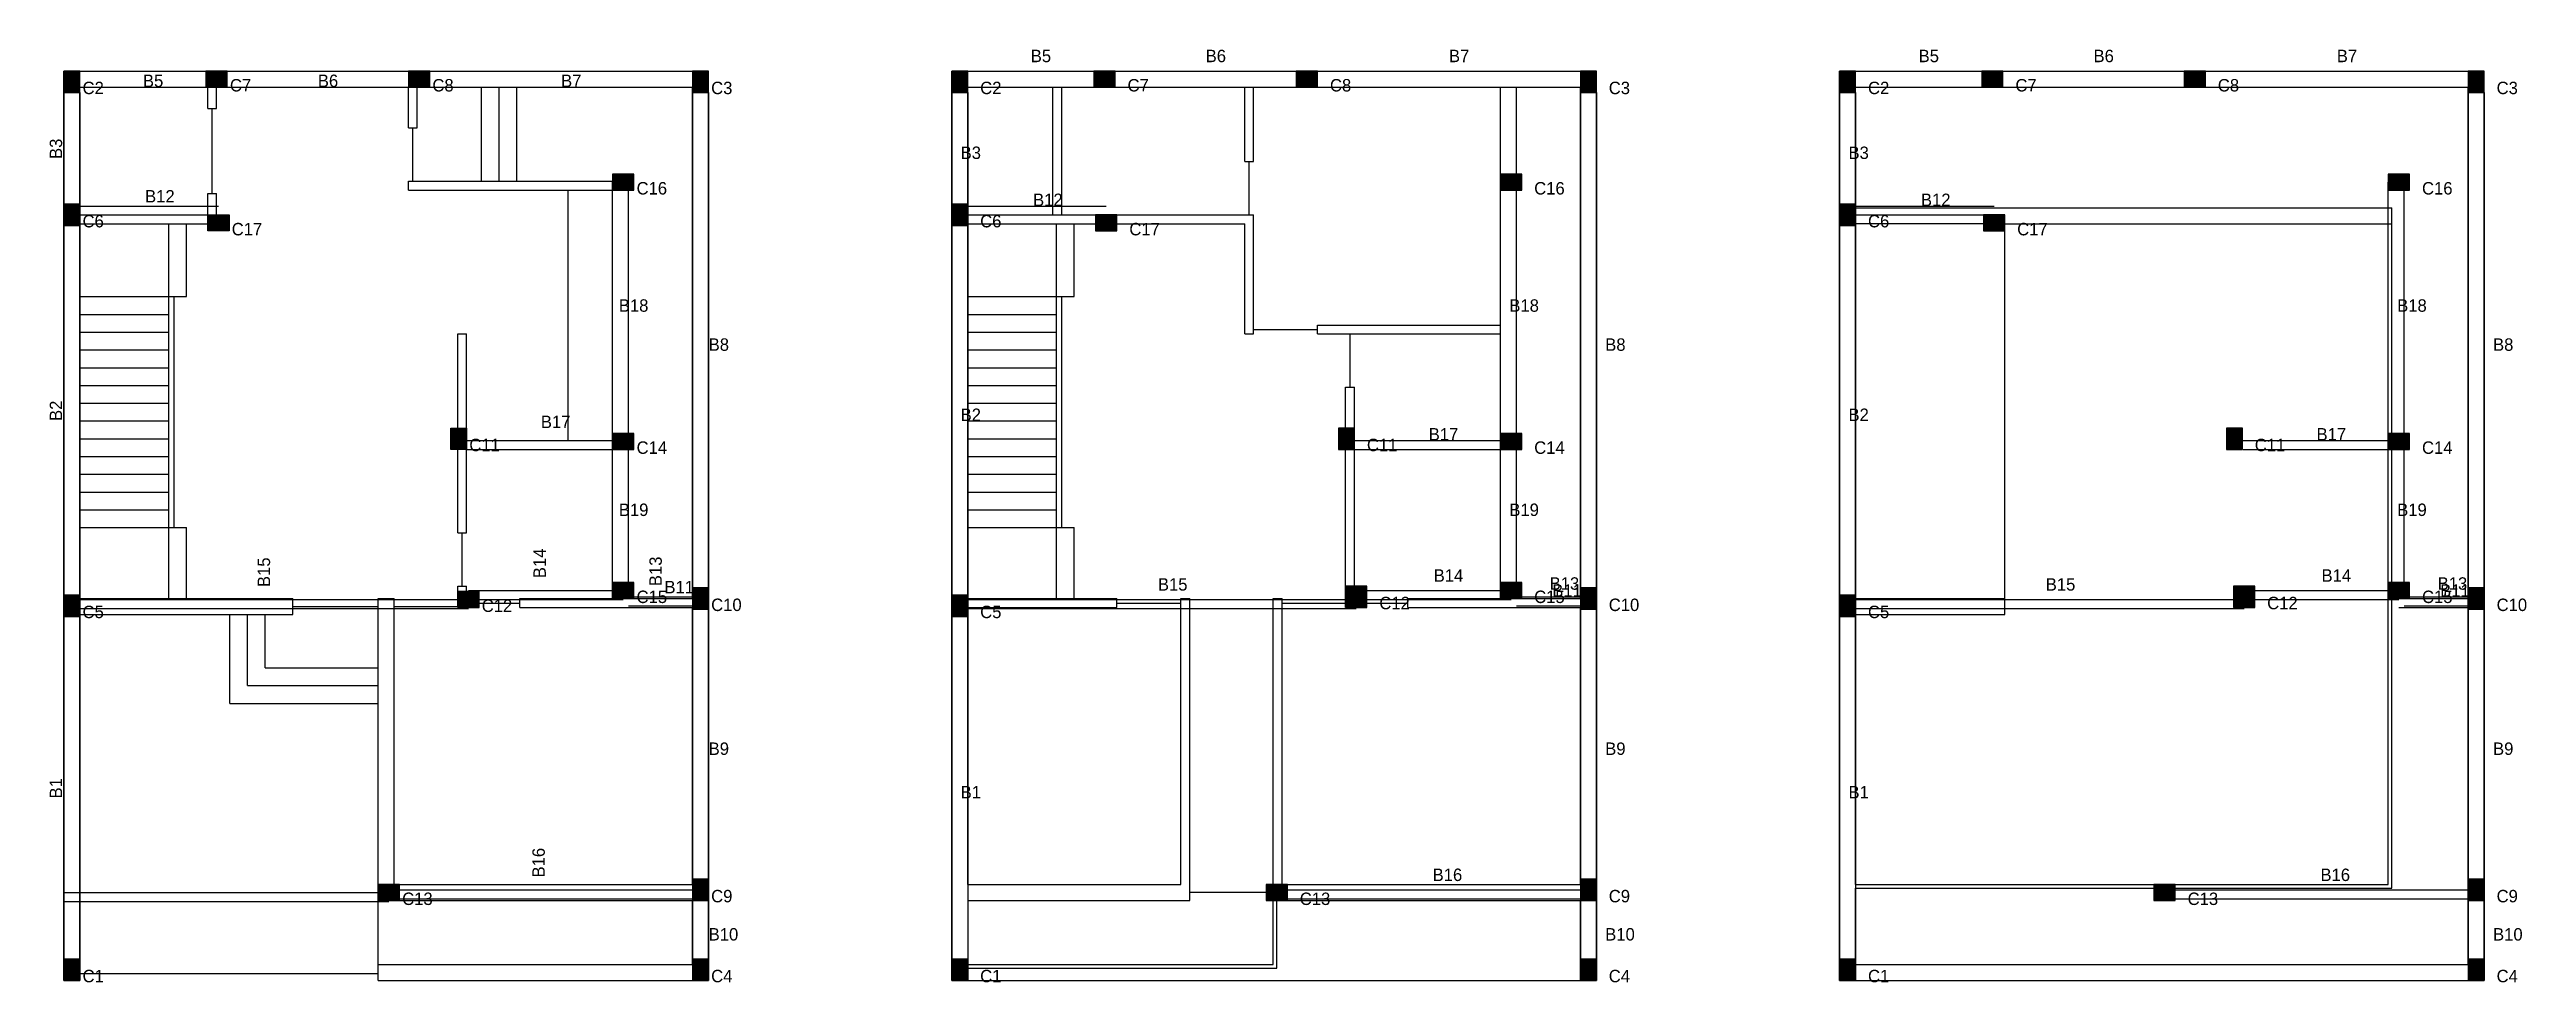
# Model space of a CAD drawing. Header units: metres. Extents: x -8 to 1387, y -1 to 524.
import ezdxf

# ---------------------------------------------------------------- set-up
doc = ezdxf.new("R2010")
doc.units = ezdxf.units.M

msp = doc.modelspace()

# ---------------------------------------------------------------- hatches: boundary and pattern name
at = {"layer": 'column'}
for points in [[(0, 500), (9, 500), (9, 512), (0, 512), (0, 500)], [(80, 503), (92, 503), (92, 512), (80, 512), (80, 503)], [(194, 503), (206, 503), (206, 512), (194, 512), (194, 503)], [(354, 500), (363, 500), (363, 512), (354, 512), (354, 500)], [(500, 500), (509, 500), (509, 512), (500, 512)], [(580, 503), (592, 503), (592, 512), (580, 512)], [(694, 503), (706, 503), (706, 512), (694, 512)], [(854, 500), (863, 500), (863, 512), (854, 512)], [(1000, 500), (1009, 500), (1009, 512), (1000, 512)], [(1080, 503), (1092, 503), (1092, 512), (1080, 512)], [(1194, 503), (1206, 503), (1206, 512), (1194, 512)], [(1354, 500), (1363, 500), (1363, 512), (1354, 512)], [(309, 445), (321, 445), (321, 454), (309, 454), (309, 445)], [(809, 445), (821, 445), (821, 454), (809, 454)], [(1309, 445), (1321, 445), (1321, 454), (1309, 454)], [(9, 425), (9, 437), (0, 437), (0, 425), (9, 425)], [(500, 425), (509, 425), (509, 437), (500, 437)], [(1000, 425), (1009, 425), (1009, 437), (1000, 437)], [(81, 431), (93, 431), (93, 422), (81, 422), (81, 431)], [(581, 422), (593, 422), (593, 431), (581, 431)], [(1081, 422), (1093, 422), (1093, 431), (1081, 431)], [(226.8, 299), (217.8, 299), (217.8, 311), (226.8, 311), (226.8, 299)], [(309, 299), (321, 299), (321, 308), (309, 308), (309, 299)], [(717.8, 299), (726.8, 299), (726.8, 311), (717.8, 311)], [(809, 299), (821, 299), (821, 308), (809, 308)], [(1217.8, 299), (1226.8, 299), (1226.8, 311), (1217.8, 311)], [(1309, 299), (1321, 299), (1321, 308), (1309, 308)], [(309, 215), (321, 215), (321, 224), (309, 224), (309, 215)], [(809, 215), (821, 215), (821, 224), (809, 224)], [(1309, 215), (1321, 215), (1321, 224), (1309, 224)], [(9, 205), (9, 217), (0, 217), (0, 205), (9, 205)], [(221.8, 210), (233.8, 210), (233.8, 219), (221.8, 219), (221.8, 210)], [(354, 209), (363, 209), (363, 221), (354, 221), (354, 209)], [(500, 205), (509, 205), (509, 217), (500, 217)], [(721.8, 210), (733.8, 210), (733.8, 222), (721.8, 222)], [(854, 209), (863, 209), (863, 221), (854, 221)], [(1000, 205), (1009, 205), (1009, 217), (1000, 217)], [(1221.8, 210), (1233.8, 210), (1233.8, 222), (1221.8, 222)], [(1354, 209), (1363, 209), (1363, 221), (1354, 221)], [(354, 45), (363, 45), (363, 57), (354, 57), (354, 45)], [(854, 45), (863, 45), (863, 57), (854, 57)], [(1354, 45), (1363, 45), (1363, 57), (1354, 57)], [(177, 45), (189, 45), (189, 54), (177, 54), (177, 45)], [(677, 45), (689, 45), (689, 54), (677, 54)], [(1177, 45), (1189, 45), (1189, 54), (1177, 54)], [(0, 0), (9, 0), (9, 12), (0, 12), (0, 0)], [(354, 0), (363, 0), (363, 12), (354, 12), (354, 0)], [(500, 0), (509, 0), (509, 12), (500, 12)], [(854, 0), (863, 0), (863, 12), (854, 12)], [(1000, 0), (1009, 0), (1009, 12), (1000, 12)], [(1354, 0), (1363, 0), (1363, 12), (1354, 12)]]:
    msp.add_hatch(color=1, dxfattribs=at).paths.add_polyline_path(points)

# ---------------------------------------------------------------- linework, layer by layer
at = {"layer": 'Balcony', "transparency": 33554482}
for p, q in [((509, 45), (634, 45)), ((683, 7), (683, 45)), ((509, 9), (681, 9)), ((509, 7), (683, 7))]:
    msp.add_line(p, q, dxfattribs=at)
at = {"layer": 'BathRoom1', "true_color": 0x808080, "transparency": 33554482}
for p, q in [((226.8, 299), (309, 299)), ((226.8, 252), (226.8, 299)), ((309, 215), (309, 299)), ((221.8, 252), (226.8, 252)), ((221.8, 222), (226.8, 222)), ((226.8, 210), (226.8, 222)), ((256.8, 215), (309, 215))]:
    msp.add_line(p, q, dxfattribs=at)
at = {"layer": 'BathRoom2', "transparency": 33554482}
for p, q in [((726.8, 210), (726.8, 299)), ((726.8, 299), (809, 299)), ((809, 215), (809, 299)), ((721.8, 210), (726.8, 210)), ((756.8, 210), (756.8, 215)), ((756.8, 215), (809, 215))]:
    msp.add_line(p, q, dxfattribs=at)
at = {"layer": 'BathRoom2a', "transparency": 33554482}
for p, q in [((562, 503), (665, 503)), ((562, 431), (562, 503)), ((665, 461), (665, 503)), ((665, 461), (670, 461)), ((562, 431), (670, 431))]:
    msp.add_line(p, q, dxfattribs=at)
at = {"layer": 'BathRoom2b', "transparency": 33554482}
for p, q in [((706, 364), (809, 364)), ((809, 304), (809, 364)), ((721.8, 334), (726.8, 334)), ((726.8, 304), (726.8, 334)), ((726.8, 304), (809, 304))]:
    msp.add_line(p, q, dxfattribs=at)
at = {"layer": 'beam', "color": 3}
for p, q in [((9, 512), (80, 512)), ((9, 503), (80, 503)), ((92, 512), (194, 512)), ((92, 503), (194, 503)), ((206, 512), (354, 512)), ((206, 503), (354, 503)), ((509, 512), (580, 512)), ((509, 503), (580, 503)), ((592, 512), (694, 512)), ((592, 503), (694, 503)), ((706, 512), (854, 512)), ((706, 503), (854, 503)), ((1009, 512), (1080, 512)), ((1009, 503), (1080, 503)), ((1092, 512), (1194, 512)), ((1092, 503), (1194, 503)), ((1206, 512), (1354, 512)), ((1206, 503), (1354, 503)), ((0, 500), (0, 425)), ((9, 500), (9, 425)), ((354, 500), (354, 209)), ((363, 500), (363, 209)), ((500, 500), (500, 425)), ((509, 500), (509, 425)), ((854, 500), (854, 209)), ((863, 500), (863, 209)), ((1000, 500), (1000, 425)), ((1009, 500), (1009, 425)), ((1354, 500), (1354, 209)), ((1363, 500), (1363, 209)), ((309, 303.5), (309, 449.5)), ((318, 303.5), (318, 449.5)), ((809, 303.5), (809, 449.5)), ((818, 303.5), (818, 449.5)), ((1309, 303.5), (1309, 449.5)), ((1318, 303.5), (1318, 449.5)), ((4.5, 436), (87, 436)), ((504.5, 436), (587, 436)), ((1004.5, 436), (1087, 436)), ((0, 425), (0, 205)), ((4.5, 431), (87, 431)), ((9, 425), (9, 205)), ((500, 425), (500, 205)), ((504.5, 431), (587, 431)), ((509, 425), (509, 205)), ((1000, 425), (1000, 205)), ((1004.5, 431), (1087, 431)), ((1009, 425), (1009, 205)), ((227.3, 304), (310, 304)), ((227.3, 299), (310, 299)), ((309, 219.5), (309, 303.5)), ((318, 219.5), (318, 303.5)), ((727.3, 304), (810, 304)), ((727.3, 299), (810, 299)), ((809, 219.5), (809, 303.5)), ((818, 219.5), (818, 303.5)), ((1227.3, 304), (1310, 304)), ((1227.3, 299), (1310, 299)), ((1309, 219.5), (1309, 303.5)), ((1318, 219.5), (1318, 303.5)), ((0, 211), (4.5, 211)), ((4.5, 214.5), (227.8, 214.5)), ((4.5, 209.5), (227.8, 209.5)), ((227.8, 219.5), (315, 219.5)), ((227.8, 214.5), (315, 214.5)), ((315, 215), (358.5, 215)), ((315, 210), (358.5, 210)), ((318, 216), (358.5, 216)), ((318, 211), (358.5, 211)), ((504.5, 214.5), (727.8, 214.5)), ((504.5, 209.5), (727.8, 209.5)), ((727.8, 219.5), (815, 219.5)), ((727.8, 214.5), (815, 214.5)), ((815, 215), (858.5, 215)), ((815, 210), (858.5, 210)), ((818, 216), (858.5, 216)), ((818, 211), (858.5, 211)), ((1004.5, 214.5), (1227.8, 214.5)), ((1004.5, 209.5), (1227.8, 209.5)), ((1227.8, 219.5), (1315, 219.5)), ((1227.8, 214.5), (1315, 214.5)), ((1315, 215), (1358.5, 215)), ((1315, 210), (1358.5, 210)), ((1318, 216), (1358.5, 216)), ((1318, 211), (1358.5, 211)), ((0, 206), (4.5, 206)), ((0, 205), (0, 0)), ((9, 205), (9, 0)), ((354, 209), (354, 45)), ((363, 209), (363, 45)), ((500, 205), (500, 0)), ((509, 205), (509, 0)), ((854, 209), (854, 45)), ((863, 209), (863, 45)), ((1000, 205), (1000, 0)), ((1009, 205), (1009, 0)), ((1354, 209), (1354, 45)), ((1363, 209), (1363, 45)), ((0, 49.5), (183, 49.5)), ((0, 44.5), (183, 44.5)), ((183, 51), (358.5, 51)), ((183, 46), (358.5, 46)), ((354, 45), (354, 0)), ((363, 45), (363, 0)), ((683, 51), (858.5, 51)), ((683, 46), (858.5, 46)), ((854, 45), (854, 0)), ((863, 45), (863, 0)), ((1183, 51), (1358.5, 51)), ((1183, 46), (1358.5, 46)), ((1354, 45), (1354, 0)), ((1363, 45), (1363, 0))]:
    msp.add_line(p, q, dxfattribs=at)
at = {"layer": 'BedRoom1', "true_color": 0x808080, "transparency": 33554482}
for p, q in [((186, 54), (186, 215)), ((221.8, 210), (226.8, 210)), ((256.8, 210), (256.8, 215)), ((256.8, 210), (354, 210)), ((354, 54), (354, 210)), ((186, 54), (354, 54))]:
    msp.add_line(p, q, dxfattribs=at)
at = {"layer": 'BedRoom2', "transparency": 33554482}
for p, q in [((681, 9), (681, 215)), ((686, 54), (686, 215)), ((756.8, 210), (854, 210)), ((854, 54), (854, 210)), ((686, 54), (854, 54))]:
    msp.add_line(p, q, dxfattribs=at)
at = {"layer": 'BedRoom2a', "transparency": 33554482}
for p, q in [((670, 461), (670, 503)), ((670, 503), (809, 503)), ((809, 369), (809, 503)), ((670, 364), (670, 431)), ((706, 369), (809, 369)), ((706, 364), (706, 369))]:
    msp.add_line(p, q, dxfattribs=at)
at = {"layer": 'BedRoom3', "transparency": 33554482}
for p, q in [((509, 54), (509, 210)), ((509, 210), (593, 210)), ((593, 210), (593, 215)), ((629, 54), (629, 215)), ((634, 45), (634, 215)), ((509, 54), (629, 54))]:
    msp.add_line(p, q, dxfattribs=at)
at = {"layer": 'Boundary', "true_color": 0x808080, "transparency": 33554482}
for p, q in [((0, 512), (363, 512)), ((0, 0), (0, 512)), ((363, 0), (363, 512)), ((0, 0), (9, 0)), ((177, 0), (363, 0))]:
    msp.add_line(p, q, dxfattribs=at)
at = {"layer": 'Boundary', "transparency": 33554482}
for p, q in [((500, 512), (863, 512)), ((500, 0), (500, 512)), ((509, 503), (557, 503)), ((509, 431), (509, 503)), ((557, 431), (557, 503)), ((818, 215), (818, 503)), ((818, 503), (854, 503)), ((854, 215), (854, 503)), ((863, 0), (863, 512)), ((1000, 512), (1363, 512)), ((1000, 0), (1000, 512)), ((1009, 503), (1354, 503)), ((1009, 435), (1009, 503)), ((1354, 9), (1354, 503)), ((1363, 0), (1363, 512)), ((509, 431), (557, 431)), ((818, 215), (854, 215)), ((681, 45), (854, 45)), ((854, 0), (854, 45)), ((1009, 9), (1009, 52)), ((500, 0), (863, 0)), ((1000, 0), (1363, 0)), ((1009, 9), (1354, 9))]:
    msp.add_line(p, q, dxfattribs=at)
at = {"layer": 'column', "color": 1}
for points in [[(0, 500), (9, 500), (9, 512), (0, 512), (0, 500)], [(80, 503), (92, 503), (92, 512), (80, 512), (80, 503)], [(194, 503), (206, 503), (206, 512), (194, 512), (194, 503)], [(354, 500), (363, 500), (363, 512), (354, 512), (354, 500)], [(500, 500), (509, 500), (509, 512), (500, 512)], [(580, 503), (592, 503), (592, 512), (580, 512)], [(694, 503), (706, 503), (706, 512), (694, 512)], [(854, 500), (863, 500), (863, 512), (854, 512)], [(1000, 500), (1009, 500), (1009, 512), (1000, 512)], [(1080, 503), (1092, 503), (1092, 512), (1080, 512)], [(1194, 503), (1206, 503), (1206, 512), (1194, 512)], [(1354, 500), (1363, 500), (1363, 512), (1354, 512)], [(309, 445), (321, 445), (321, 454), (309, 454), (309, 445)], [(809, 445), (821, 445), (821, 454), (809, 454)], [(1309, 445), (1321, 445), (1321, 454), (1309, 454)], [(9, 425), (9, 437), (0, 437), (0, 425), (9, 425)], [(500, 425), (509, 425), (509, 437), (500, 437)], [(1000, 425), (1009, 425), (1009, 437), (1000, 437)], [(81, 431), (93, 431), (93, 422), (81, 422), (81, 431)], [(581, 422), (593, 422), (593, 431), (581, 431)], [(1081, 422), (1093, 422), (1093, 431), (1081, 431)], [(226.8, 299), (217.8, 299), (217.8, 311), (226.8, 311), (226.8, 299)], [(309, 299), (321, 299), (321, 308), (309, 308), (309, 299)], [(717.8, 299), (726.8, 299), (726.8, 311), (717.8, 311)], [(809, 299), (821, 299), (821, 308), (809, 308)], [(1217.8, 299), (1226.8, 299), (1226.8, 311), (1217.8, 311)], [(1309, 299), (1321, 299), (1321, 308), (1309, 308)], [(309, 215), (321, 215), (321, 224), (309, 224), (309, 215)], [(809, 215), (821, 215), (821, 224), (809, 224)], [(1309, 215), (1321, 215), (1321, 224), (1309, 224)], [(9, 205), (9, 217), (0, 217), (0, 205), (9, 205)], [(221.8, 210), (233.8, 210), (233.8, 219), (221.8, 219), (221.8, 210)], [(354, 209), (363, 209), (363, 221), (354, 221), (354, 209)], [(500, 205), (509, 205), (509, 217), (500, 217)], [(721.8, 210), (733.8, 210), (733.8, 222), (721.8, 222)], [(854, 209), (863, 209), (863, 221), (854, 221)], [(1000, 205), (1009, 205), (1009, 217), (1000, 217)], [(1221.8, 210), (1233.8, 210), (1233.8, 222), (1221.8, 222)], [(1354, 209), (1363, 209), (1363, 221), (1354, 221)], [(354, 45), (363, 45), (363, 57), (354, 57), (354, 45)], [(854, 45), (863, 45), (863, 57), (854, 57)], [(1354, 45), (1363, 45), (1363, 57), (1354, 57)], [(177, 45), (189, 45), (189, 54), (177, 54), (177, 45)], [(677, 45), (689, 45), (689, 54), (677, 54)], [(1177, 45), (1189, 45), (1189, 54), (1177, 54)], [(0, 0), (9, 0), (9, 12), (0, 12), (0, 0)], [(354, 0), (363, 0), (363, 12), (354, 12), (354, 0)], [(500, 0), (509, 0), (509, 12), (500, 12)], [(854, 0), (863, 0), (863, 12), (854, 12)], [(1000, 0), (1009, 0), (1009, 12), (1000, 12)], [(1354, 0), (1363, 0), (1363, 12), (1354, 12)]]:
    msp.add_lwpolyline(points, close=True, dxfattribs=at)
at = {"layer": 'DiningRoom', "true_color": 0x808080, "transparency": 33554482}
for p, q in [((86, 491), (86, 503)), ((86, 503), (194, 503)), ((194, 480), (194, 503)), ((194, 445), (194, 450)), ((86, 426), (86, 443))]:
    msp.add_line(p, q, dxfattribs=at)
at = {"layer": 'Door2.6fPanel', "true_color": 0x808080, "transparency": 33554482}
for p, q in [((196.5, 450), (196.5, 480)), ((224.3, 222), (224.3, 252)), ((226.8, 212.5), (256.8, 212.5))]:
    msp.add_line(p, q, dxfattribs=at)
at = {"layer": 'Door2.6fPanel', "transparency": 33554482}
for p, q in [((667.5, 431), (667.5, 461)), ((724.3, 334), (724.3, 364)), ((726.8, 212.5), (756.8, 212.5))]:
    msp.add_line(p, q, dxfattribs=at)
at = {"layer": 'Door3fPanel', "transparency": 33554482}
for p, q in [((670, 366.5), (706, 366.5)), ((593, 212.5), (629, 212.5)), ((686, 212.5), (721.8, 212.5))]:
    msp.add_line(p, q, dxfattribs=at)
at = {"layer": 'Door3fPanel', "true_color": 0x808080, "transparency": 33554482}
msp.add_line((186, 210.5), (221.8, 210.5), dxfattribs=at)
at = {"layer": 'Door4fPanel', "true_color": 0x808080, "transparency": 33554482}
for p, q in [((83.5, 443), (83.5, 491)), ((129, 210.5), (177, 210.5))]:
    msp.add_line(p, q, dxfattribs=at)
at = {"layer": 'Door4fPanel', "transparency": 33554482}
msp.add_line((634, 49.7), (681, 49.7), dxfattribs=at)
at = {"layer": 'Entrance_Staircase', "true_color": 0x808080, "transparency": 33554482}
for p, q in [((129, 206), (129, 215)), ((177, 215), (186, 215)), ((93.4, 156), (93.4, 206)), ((103.4, 166), (103.4, 206)), ((113.4, 176), (113.4, 206)), ((113.4, 176), (177, 176)), ((93.4, 156), (177, 156)), ((103.4, 166), (177, 166))]:
    msp.add_line(p, q, dxfattribs=at)
at = {"layer": 'Garden', "true_color": 0x808080, "transparency": 33554482}
for p, q in [((177, 45), (354, 45)), ((354, 9), (354, 45)), ((177, 9), (354, 9))]:
    msp.add_line(p, q, dxfattribs=at)
at = {"layer": 'Kitchen', "true_color": 0x808080, "transparency": 33554482}
for p, q in [((194, 445), (309, 445)), ((284, 304), (284, 445)), ((309, 304), (309, 445)), ((221.8, 364), (226.8, 364)), ((226.8, 304), (226.8, 364)), ((226.8, 304), (309, 304))]:
    msp.add_line(p, q, dxfattribs=at)
at = {"layer": 'LivingRoom1', "true_color": 0x808080, "transparency": 33554482}
for p, q in [((221.8, 252), (221.8, 364)), ((221.8, 210), (221.8, 222))]:
    msp.add_line(p, q, dxfattribs=at)
at = {"layer": 'LivingRoom2', "transparency": 33554482}
for p, q in [((509, 426), (665, 426)), ((665, 364), (665, 426)), ((665, 364), (670, 364)), ((721.8, 210), (721.8, 334)), ((629, 215), (634, 215)), ((681, 215), (686, 215))]:
    msp.add_line(p, q, dxfattribs=at)
at = {"layer": 'Main_gate', "true_color": 0x808080, "transparency": 33554482}
msp.add_line((9, 4), (177, 4), dxfattribs=at)
at = {"layer": 'Mumty', "transparency": 33554482}
for p, q in [((1093, 426), (1009, 426)), ((1009, 215), (1009, 426)), ((1093, 206), (1093, 426)), ((1009, 215), (1093, 215))]:
    msp.add_line(p, q, dxfattribs=at)
at = {"layer": 'Parking', "true_color": 0x808080, "transparency": 33554482}
for p, q in [((177, 0), (177, 215)), ((9, 0), (9, 206)), ((9, 206), (129, 206))]:
    msp.add_line(p, q, dxfattribs=at)
at = {"layer": 'PoojaRoom', "true_color": 0x808080, "transparency": 33554482}
for p, q in [((9, 431), (9, 503)), ((9, 503), (81, 503)), ((81, 491), (81, 503)), ((81, 491), (86, 491)), ((81, 443), (86, 443)), ((81, 431), (81, 443)), ((9, 431), (81, 431))]:
    msp.add_line(p, q, dxfattribs=at)
at = {"layer": 'Staircase', "true_color": 0x808080, "transparency": 33554482}
for p, q in [((69, 385), (69, 426)), ((9, 385), (69, 385)), ((9, 375), (59, 375)), ((9, 365), (59, 365)), ((9, 355), (59, 355)), ((9, 345), (59, 345)), ((9, 335), (59, 335)), ((9, 325), (59, 325)), ((9, 315), (59, 315)), ((9, 305), (59, 305)), ((9, 295), (59, 295)), ((9, 285), (59, 285)), ((9, 275), (59, 275)), ((9, 265), (59, 265)), ((9, 255), (69, 255)), ((69, 215), (69, 255))]:
    msp.add_line(p, q, dxfattribs=at)
at = {"layer": 'Staircase', "transparency": 33554482}
for p, q in [((569, 385), (569, 426)), ((509, 385), (569, 385)), ((509, 375), (559, 375)), ((509, 365), (559, 365)), ((509, 355), (559, 355)), ((509, 345), (559, 345)), ((509, 335), (559, 335)), ((509, 325), (559, 325)), ((509, 315), (559, 315)), ((509, 305), (559, 305)), ((509, 295), (559, 295)), ((509, 285), (559, 285)), ((509, 275), (559, 275)), ((509, 265), (559, 265)), ((509, 255), (569, 255)), ((569, 215), (569, 255))]:
    msp.add_line(p, q, dxfattribs=at)
at = {"layer": 'Staircase_innerwall', "true_color": 0x808080, "transparency": 33554482}
for p, q in [((59, 215), (59, 426)), ((62, 255), (62, 385))]:
    msp.add_line(p, q, dxfattribs=at)
at = {"layer": 'Staircase_innerwall', "transparency": 33554482}
for p, q in [((559, 215), (559, 426)), ((562, 255), (562, 385))]:
    msp.add_line(p, q, dxfattribs=at)
at = {"layer": 'Staircase_outertwall', "true_color": 0x808080, "transparency": 33554482}
for p, q in [((9, 426), (86, 426)), ((9, 215), (9, 426)), ((9, 215), (129, 215))]:
    msp.add_line(p, q, dxfattribs=at)
at = {"layer": 'Staircase_outertwall', "transparency": 33554482}
for q in [(509, 426), (593, 215)]:
    msp.add_line((509, 215), q, dxfattribs=at)
at = {"layer": 'Terrace', "transparency": 33554482}
for p, q in [((1009, 435), (1311, 435)), ((1311, 52), (1311, 435)), ((1093, 426), (1311, 426)), ((1309, 54), (1309, 426)), ((1009, 54), (1009, 206)), ((1009, 206), (1093, 206)), ((1009, 54), (1309, 54)), ((1009, 52), (1311, 52))]:
    msp.add_line(p, q, dxfattribs=at)
at = {"layer": 'WashArea', "true_color": 0x808080, "transparency": 33554482}
for p, q in [((199, 503), (354, 503)), ((354, 215), (354, 503)), ((194, 450), (318, 450)), ((318, 215), (318, 450)), ((318, 215), (354, 215))]:
    msp.add_line(p, q, dxfattribs=at)
at = {"layer": 'WashArea_Staircase', "true_color": 0x808080, "transparency": 33554482}
for p, q in [((199, 480), (199, 503)), ((235.1, 450), (235.1, 503)), ((245.1, 450), (245.1, 503)), ((255.1, 450), (255.1, 503)), ((194, 480), (199, 480))]:
    msp.add_line(p, q, dxfattribs=at)

# ---------------------------------------------------------------- texts
at = {"layer": 'beam', "color": 0}
for s, p in [('B5', (544.5, 517)), ('B6', (643, 517)), ('B7', (780, 517)), ('B5', (1044.5, 517)), ('B6', (1143, 517)), ('B7', (1280, 517)), ('B5', (44.5, 503)), ('B6', (143, 503)), ('B7', (280, 503)), ('B3', (505, 462.5)), ('B3', (1005, 462.5)), ('B12', (45.7, 438)), ('B12', (545.8, 436)), ('B12', (1045.8, 436)), ('B18', (312.5, 376.5)), ('B18', (814, 376.5)), ('B18', (1314, 376.5)), ('B8', (363.1, 354.5)), ('B8', (868, 354.5)), ('B8', (1368, 354.5)), ('B2', (505, 315)), ('B2', (1005, 315)), ('B17', (268.6, 311)), ('B17', (768.6, 304)), ('B17', (1268.6, 304)), ('B19', (312.5, 261.5)), ('B19', (814, 261.5)), ('B19', (1314, 261.5)), ('B11', (338.2, 218)), ('B15', (616.1, 219.5)), ('B14', (771.4, 224.5)), ('B13', (836.7, 220)), ('B15', (1116.1, 219.5)), ('B14', (1271.4, 224.5)), ('B13', (1336.8, 220)), ('B11', (838.2, 216)), ('B11', (1338.2, 216)), ('B9', (363.1, 127)), ('B9', (868, 127)), ('B9', (1368, 127)), ('B1', (505, 102.5)), ('B1', (1005, 102.5)), ('B16', (770.8, 56)), ('B16', (1270.8, 56)), ('B10', (363.1, 22.5)), ('B10', (868, 22.5)), ('B10', (1368, 22.5))]:
    msp.add_text(s, height=7, dxfattribs=at).set_placement(p)
for s, p in [('B3', (-1, 462.5)), ('B2', (-1, 315)), ('B15', (116.1, 221.5)), ('B14', (271.4, 226.5)), ('B13', (336.7, 222)), ('B1', (-1, 102.5)), ('B16', (270.8, 58))]:
    msp.add_text(s, height=7, rotation=90, dxfattribs=at).set_placement(p)
at = {"layer": 'column_text', "color": 0, "char_height": 7, "attachment_point": 1}
for s, insert in [('C2', (10.5, 506)), ('C7', (93.5, 507.5)), ('C8', (207.5, 507.5)), ('C3', (364.5, 506)), ('C2', (516, 506)), ('C7', (599, 507.5)), ('C8', (713, 507.5)), ('C3', (870, 506)), ('C2', (1016, 506)), ('C7', (1099, 507.5)), ('C8', (1213, 507.5)), ('C3', (1370, 506)), ('C16', (322.5, 449.5)), ('C16', (828, 449.5)), ('C16', (1328, 449.5)), ('C6', (10.5, 431)), ('C17', (94.5, 426.5)), ('C6', (516, 431)), ('C17', (600, 426.5)), ('C6', (1016, 431)), ('C17', (1100, 426.5)), ('C11', (228.3, 305)), ('C14', (322.5, 303.5)), ('C11', (733.8, 305)), ('C14', (828, 303.5)), ('C11', (1233.8, 305)), ('C14', (1328, 303.5)), ('C5', (10.5, 211)), ('C12', (235.3, 214.5)), ('C15', (322.5, 219.5)), ('C10', (364.5, 215)), ('C5', (516, 211)), ('C12', (740.8, 216)), ('C15', (828, 219.5)), ('C10', (870, 215)), ('C5', (1016, 211)), ('C12', (1240.8, 216)), ('C15', (1328, 219.5)), ('C10', (1370, 215)), ('C13', (190.5, 49.5)), ('C9', (364.5, 51)), ('C13', (696, 49.5)), ('C9', (870, 51)), ('C13', (1196, 49.5)), ('C9', (1370, 51)), ('C1', (10.5, 6)), ('C4', (364.5, 6)), ('C1', (516, 6)), ('C4', (870, 6)), ('C1', (1016, 6)), ('C4', (1370, 6))]:
    msp.add_mtext(s, dxfattribs=dict(at, insert=insert))

doc.saveas('drawing.dxf')
